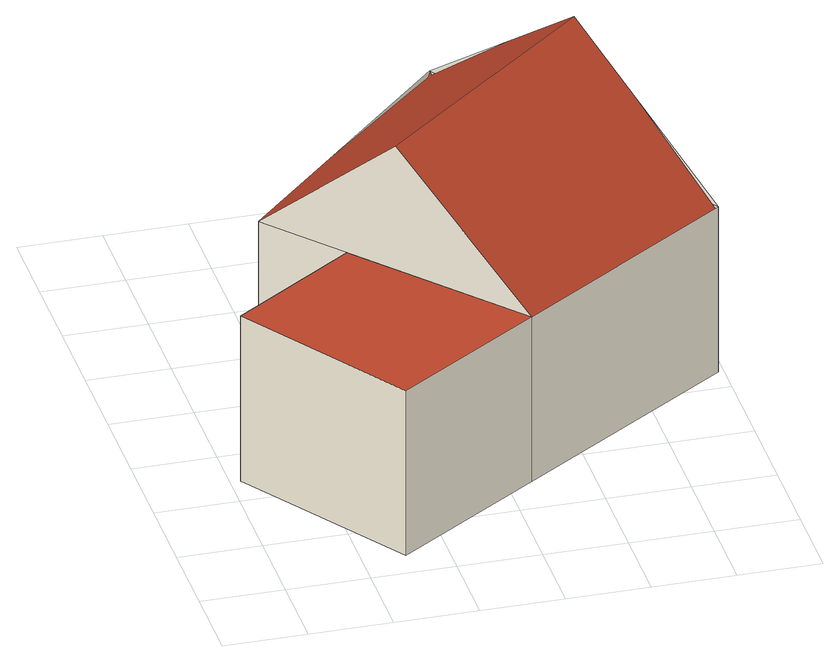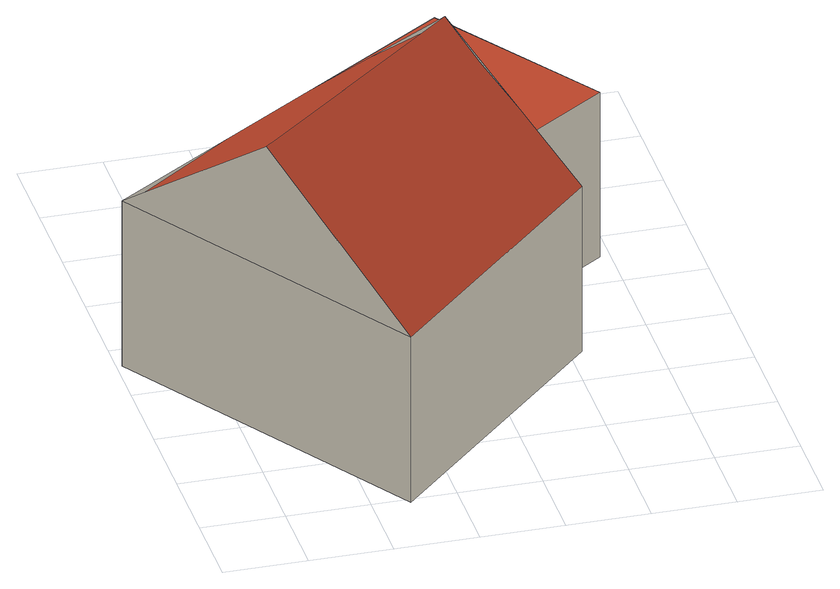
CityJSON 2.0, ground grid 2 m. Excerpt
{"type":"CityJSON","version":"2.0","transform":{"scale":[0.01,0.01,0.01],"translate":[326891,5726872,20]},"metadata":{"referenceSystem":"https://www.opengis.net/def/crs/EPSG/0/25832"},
"CityObjects":{
"building1":{"type":"Building","attributes":{"Gemeindeschluessel":"05170048","Geometrietyp2DReferenz":"3000","function":"31001_1010"},"address":[{"country":"Germany","locality":"Wesel","thoroughfareNumber":"24","thoroughfareName":"Marwick"}],"children":["building1-1","building1-2"]},
"building1-1":{"type":"BuildingPart","attributes":{"roofType":"3100","measuredHeight":7.54},"parents":["building1"],"geometry":[{"type":"MultiSurface","lod":"2","boundaries":[[[0,1,2,3]],[[4,5,1,0]],[[6,7,5,4]],[[0,8,4]],[[6,9,3]],[[3,9,8,0]],[[4,8,9,6]],[[1,5,7,2]],[[10,3,2,11]],[[10,11,7,6]]],"semantics":{"surfaces":[{"type":"WallSurface"},{"type":"RoofSurface"},{"type":"GroundSurface"},{"type":"ClosureSurface"}],"values":[0,0,0,0,0,1,1,2,0,3]}}]},
"building1-2":{"type":"BuildingPart","attributes":{"roofType":"1000","measuredHeight":4.33},"parents":["building1"],"geometry":[{"type":"Solid","lod":"2","boundaries":[[[[10,11,12,13]],[[14,15,7,6]],[[13,12,15,14]],[[6,10,13,14]],[[11,7,15,12]],[[6,7,11,10]]]],"semantics":{"surfaces":[{"type":"WallSurface"},{"type":"RoofSurface"},{"type":"GroundSurface"},{"type":"ClosureSurface"}],"values":[[0,0,0,1,2,3]]}}]}
},
"vertices":[
[711,1411,460],[711,1411,27],[169,874,27],[169,874,460],[1186,669,460],[1186,669,27],[658,314,460],[658,314,27],[948,1040,782],[414,594,782],[327,693,460],[327,693,27],
[24,486,27],[24,486,460],[301,75,460],[301,75,27]
]}
